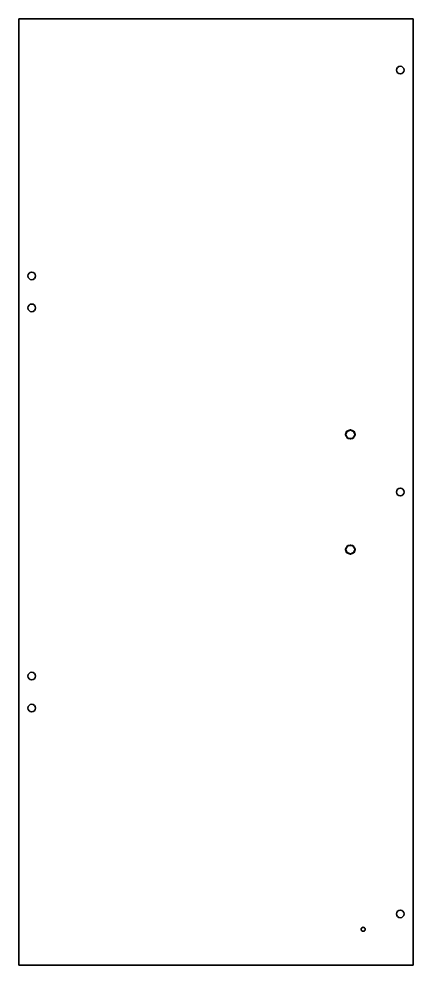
# Model space of a CAD drawing. Header units: millimetres. Extents: x 6 to 314, y -745 to -5.
import ezdxf

# ---------------------------------------------------------------- set-up
doc = ezdxf.new("R2010")
doc.units = ezdxf.units.MM
doc.header["$MEASUREMENT"] = 0
doc.layers.add('Layer 1', color=7, linetype='Continuous', lineweight=0)

# ---------------------------------------------------------------- blocks, each defined once
blk = doc.blocks.new('Block_1')
at = {"layer": 'Layer 1', "color": 250, "lineweight": 35, "true_color": 0x1d1d1b}
for centre in [(15.87, -206.08), (15.87, -231.07), (15.87, -519.1), (15.87, -544.1)]:
    blk.add_circle(centre, 3, dxfattribs=at)
blk = doc.blocks.new('Block_2')
at = {"layer": 'Layer 1', "color": 250, "lineweight": 40, "true_color": 0x1d1d1b}
for centre in [(264.87, -330.1), (264.87, -420.1)]:
    blk.add_circle(centre, 3.5, dxfattribs=at)
blk = doc.blocks.new('Block_0')
at = {"layer": 'Layer 1', "color": 250, "lineweight": 35, "true_color": 0x1d1d1b}
blk.add_lwpolyline([(313.87, -745.1), (5.87, -745.1), (5.87, -5.1), (313.87, -5.1)], close=True, dxfattribs=at)
for centre, radius in [((303.87, -45.09), 3), ((303.87, -375.1), 3), ((303.87, -705.1), 3), ((274.87, -717.1), 1.6)]:
    blk.add_circle(centre, radius, dxfattribs=at)
at = {"layer": 'Layer 1'}
for name in ['Block_1', 'Block_2']:
    blk.add_blockref(name, (0, 0), dxfattribs=at)

msp = doc.modelspace()

# ---------------------------------------------------------------- block references
at = {"layer": 'Layer 1'}
msp.add_blockref('Block_0', (0, 0), dxfattribs=at)

doc.saveas('drawing.dxf')
